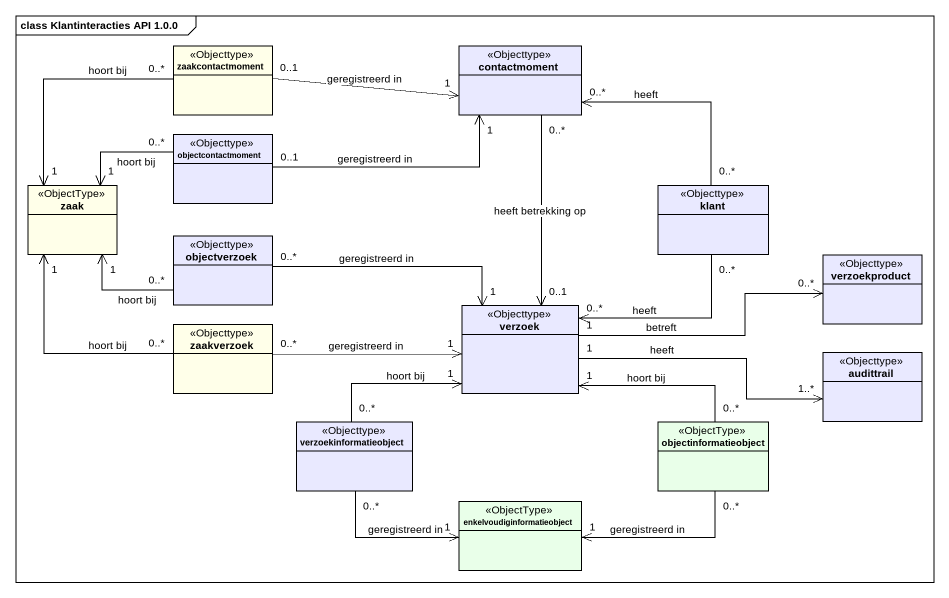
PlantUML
@startuml
mainframe class Klantinteracties API 1.0.0
hide circle
hide empty members
class zaakcontactmoment <<Objecttype>> #FFFFE9
class contactmoment <<Objecttype>> #E9E9FF
class objectcontactmoment <<Objecttype>> #E9E9FF
class zaak <<ObjectType>> #FFFFE9
class klant <<Objecttype>> #E9E9FF
class objectverzoek <<Objecttype>> #E9E9FF
class verzoekproduct <<Objecttype>> #E9E9FF
class zaakverzoek <<Objecttype>> #FFFFE9
class verzoek <<Objecttype>> #E9E9FF
class audittrail <<Objecttype>> #E9E9FF
class verzoekinformatieobject <<Objecttype>> #E9E9FF
class objectinformatieobject <<ObjectType>> #E9FFE9
class enkelvoudiginformatieobject <<ObjectType>> #E9FFE9
zaakcontactmoment "0..1" -right-> "1" contactmoment : geregistreerd in
contactmoment "1" <-left- "0..1" objectcontactmoment : geregistreerd in
contactmoment "0..*" --> "0..1" verzoek : heeft betrekking op
objectcontactmoment "0..*" -left-> "1" zaak : hoort bij
zaak "1" <-up- "0..*" zaakcontactmoment : hoort bij
zaak "1" <-- "0..*" zaakverzoek : hoort bij
klant "0..*" -up-> "0..*" contactmoment : heeft
klant "0..*" --> "0..*" verzoek : heeft
objectverzoek "0..*" -left-> "1" zaak : hoort bij
zaakverzoek "0..*" -right-> "1" verzoek : geregistreerd in
verzoek "1" <-left- "0..*" objectverzoek : geregistreerd in
verzoek "1" -right-> "0..*" verzoekproduct : betreft
verzoek "1" -right-> "1..*" audittrail : heeft
verzoek "1" <-- "0..*" verzoekinformatieobject : hoort bij
verzoekinformatieobject "0..*" -right-> "1" enkelvoudiginformatieobject : geregistreerd in
objectinformatieobject "0..*" -left-> "1" verzoek : hoort bij
enkelvoudiginformatieobject "1" <-right- "0..*" objectinformatieobject : geregistreerd in
@enduml
